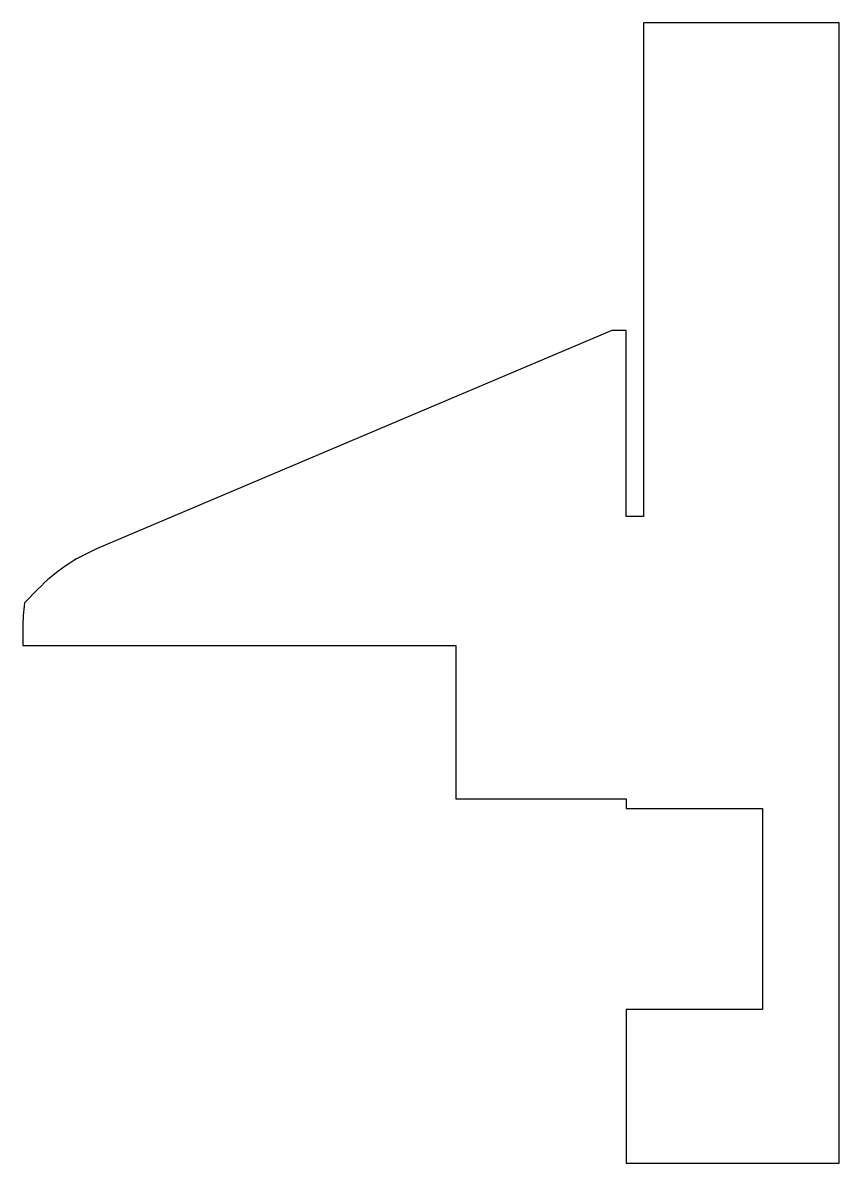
# Model space of a CAD drawing. Header units: millimetres. Extents: x -256 to 223, y -216 to 454.
import ezdxf

# ---------------------------------------------------------------- set-up
doc = ezdxf.new("R2010")
doc.units = ezdxf.units.MM
doc.layers.get('0').update_dxf_attribs({"linetype": 'CONTINUOUS'})

msp = doc.modelspace()

# ---------------------------------------------------------------- linework, layer by layer
msp.add_lwpolyline([(108.1, 163.89), (97.9, 163.89), (97.9, 273.2), (89.55, 273.2), (-212.86, 144.93, 0.100624), (-247.35, 121.25), (-255.14, 113.2, 0.035278), (-256.18, 98.44), (-256.18, 88.2), (-2, 88.2), (-2, -1.8), (98, -1.8), (98, -7.44), (178, -7.44), (178, -125.6), (98, -125.6), (98, -215.75), (223, -215.75), (223, 453.89), (108.1, 453.89)], format="xyb", close=True)

doc.saveas('drawing.dxf')
